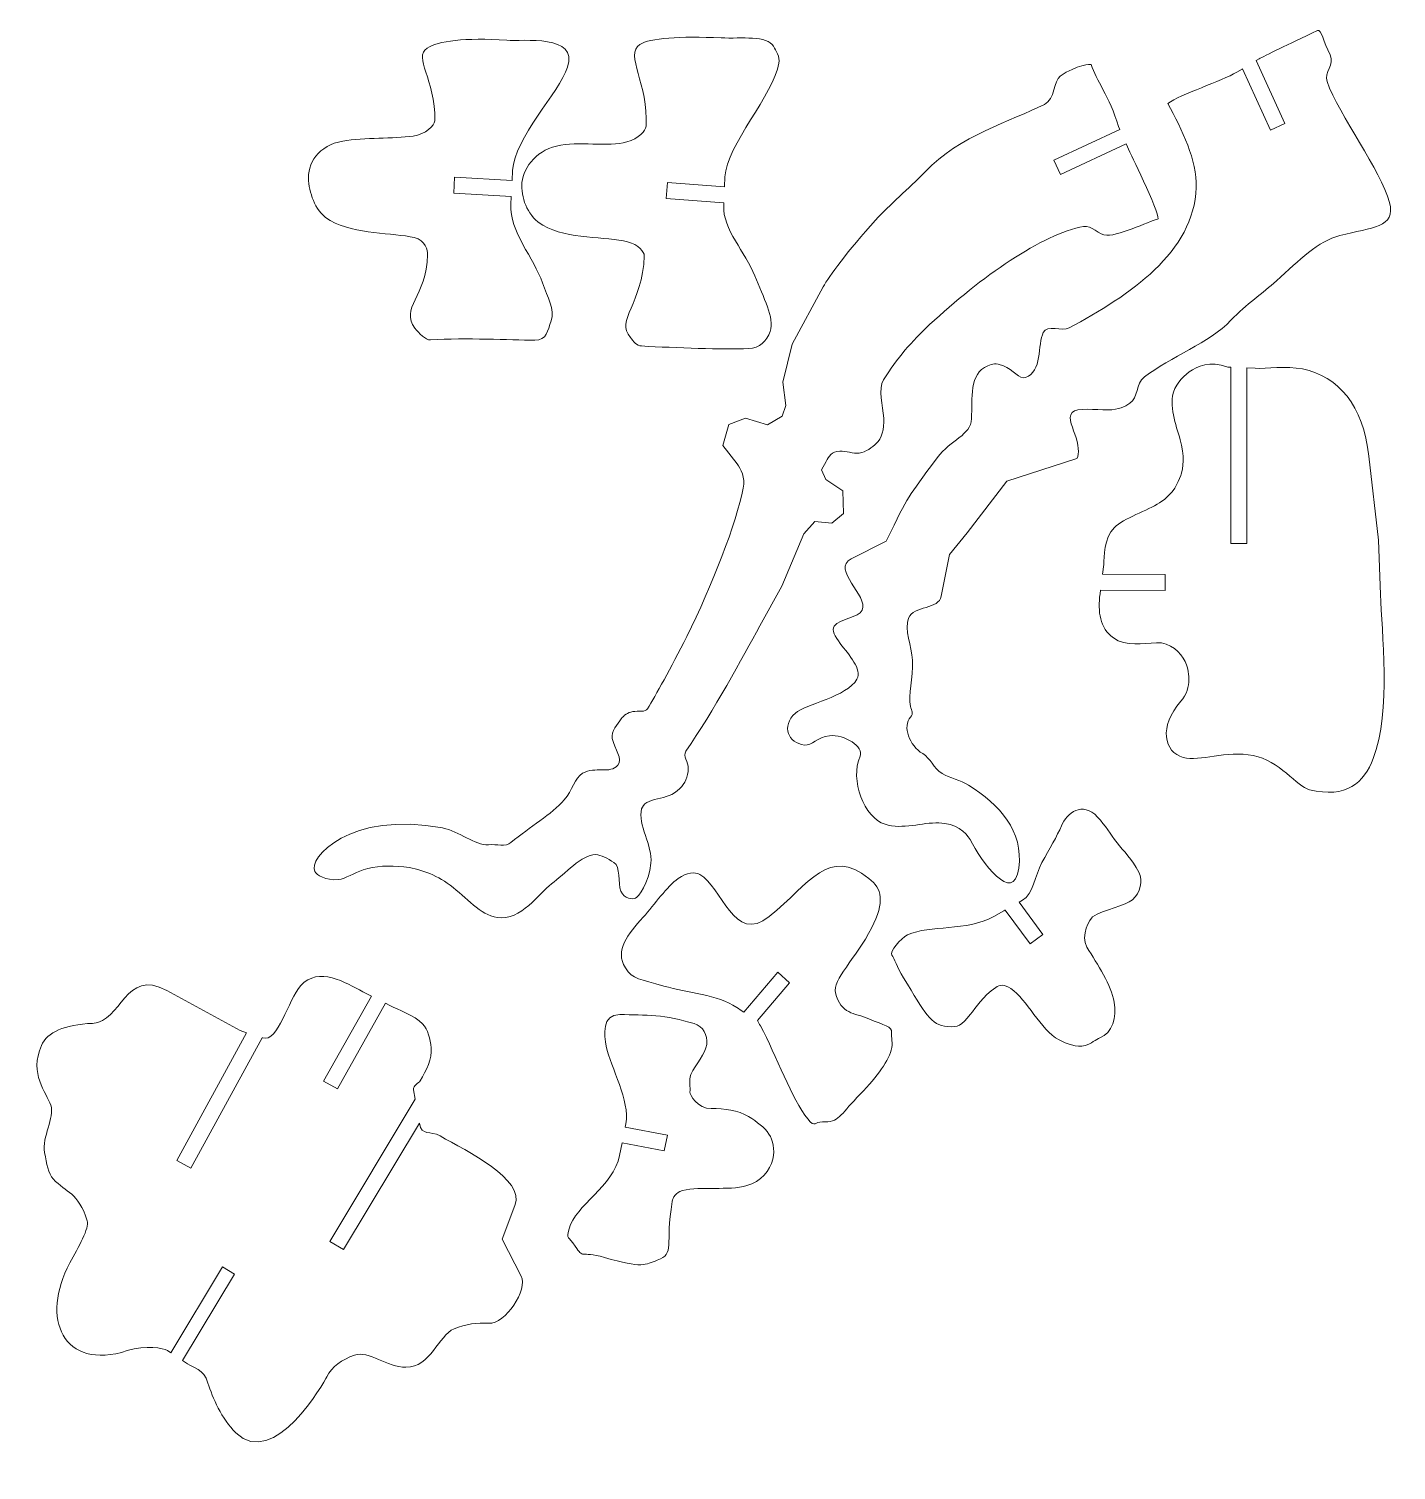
# Model space of a CAD drawing. Header units: centimetres. Extents: x -28.3 to 28.2, y -30.3 to 29.2.
import ezdxf

# ---------------------------------------------------------------- set-up
doc = ezdxf.new("R2010")
doc.units = ezdxf.units.CM
doc.header["$MEASUREMENT"] = 0
doc.layers.add('Layer 1', color=7, linetype='Continuous')

msp = doc.modelspace()

# ---------------------------------------------------------------- linework, layer by layer
at = {"layer": 'Layer 1', "lineweight": 5}
for points, knots in [([(18.77817, 26.15755), (19.30948, 26.54256), (21.01446, 27.08331), (21.62873, 27.44823), (21.62873, 27.44823), (21.62873, 27.44823), (21.85122, 27.5804), (21.85122, 27.5804), (21.85122, 27.5804), (21.85122, 27.5804), (21.86534, 27.58879), (21.86534, 27.58879), (21.86534, 27.58879), (21.86534, 27.58879), (23.01934, 25.05942), (23.01934, 25.05942), (23.01934, 25.05942), (23.01934, 25.05942), (23.62018, 25.33355), (23.62018, 25.33355), (23.62018, 25.33355), (23.62018, 25.33355), (22.43644, 27.92807), (22.43644, 27.92807), (22.43644, 27.92807), (22.43644, 27.92807), (22.55368, 27.99772), (22.55368, 27.99772), (22.55368, 27.99772), (22.77815, 28.13107), (23.74532, 28.59006), (24.96566, 29.16955), (24.96566, 29.16955), (25.12271, 29.24412), (25.22128, 28.69488), (25.4878, 28.17466), (25.4878, 28.17466), (25.7047, 27.75127), (25.2259, 27.45197), (25.36499, 27.06584), (25.36499, 27.06584), (25.86478, 25.67847), (27.59999, 23.38333), (27.94614, 22.0683), (27.94614, 22.0683), (28.22441, 21.01099), (27.23354, 21.04504), (25.88925, 20.69847), (25.88925, 20.69847), (24.98733, 20.46599), (24.22692, 19.69582), (23.27734, 18.83008), (23.27734, 18.83008), (22.7077, 18.31068), (22.03321, 17.87364), (21.38735, 17.19499), (21.38735, 17.19499), (20.50384, 16.26662), (18.89416, 15.6763), (17.8098, 14.8526), (17.8098, 14.8526), (17.44464, 14.57517), (17.5679, 13.99089), (17.20531, 13.76199), (17.20531, 13.76199), (16.98773, 13.6247), (16.78696, 13.49427), (16.29384, 13.48889), (16.29384, 13.48889), (15.80064, 13.48352), (15.01463, 13.60275), (14.81962, 13.37713), (14.81962, 13.37713), (14.62446, 13.15144), (14.87084, 12.72693), (14.98736, 12.33251), (14.98736, 12.33251), (15.10395, 11.93802), (15.12676, 11.51329), (14.97622, 11.46484), (14.97622, 11.46484), (14.97622, 11.46484), (12.11953, 10.544), (12.11953, 10.544), (12.11953, 10.544), (12.11953, 10.544), (10.48076, 8.40908), (10.48076, 8.40908), (10.48076, 8.40908), (10.48076, 8.40908), (9.75366, 7.50722), (9.75366, 7.50722), (9.75366, 7.50722), (9.75366, 7.50722), (9.40768, 5.78806), (9.40768, 5.78806), (9.40768, 5.78806), (9.33343, 5.25224), (8.25972, 5.38962), (8.05733, 4.88485), (8.05733, 4.88485), (7.86252, 4.399), (8.18988, 3.73033), (8.21642, 3.14271), (8.21642, 3.14271), (8.25055, 2.38709), (8.03149, 1.71695), (8.13922, 1.23362), (8.13922, 1.23362), (8.17899, 1.05519), (8.27412, 0.93994), (8.14036, 0.79254), (8.14036, 0.79254), (7.78843, 0.40473), (8.09136, -0.38741), (8.64311, -0.72085), (8.64311, -0.72085), (8.97525, -0.92158), (9.07568, -1.31382), (9.44063, -1.53559), (9.44063, -1.53559), (9.76183, -1.73078), (10.20872, -1.81866), (10.53582, -2.0264), (10.53582, -2.0264), (11.81915, -2.84146), (12.82446, -3.9101), (12.61324, -5.45186), (12.61324, -5.45186), (12.39673, -7.03222), (11.05758, -5.1574), (10.60045, -4.27644), (10.60045, -4.27644), (10.43841, -3.96415), (9.98935, -3.5975), (9.3104, -3.58093), (9.3104, -3.58093), (8.63144, -3.56436), (7.79625, -3.86987), (7.08411, -3.64319), (7.08411, -3.64319), (6.22954, -3.37117), (5.61276, -1.81518), (6.05302, -0.82365), (6.05302, -0.82365), (6.22194, -0.4432), (5.41246, 0.08581), (4.78085, 0.01961), (4.78085, 0.01961), (4.30213, -0.03057), (4.04824, -0.40456), (3.74763, -0.36533), (3.74763, -0.36533), (3.08624, -0.279), (2.77025, 0.39776), (3.37716, 0.95642), (3.37716, 0.95642), (3.7783, 1.32568), (5.52365, 1.62957), (5.92051, 2.35723), (5.92051, 2.35723), (6.14593, 2.77055), (5.59716, 3.34563), (5.23291, 3.83135), (5.23291, 3.83135), (5.01434, 4.12281), (4.86226, 4.38221), (4.98366, 4.55501), (4.98366, 4.55501), (5.20438, 4.86919), (5.99753, 4.89196), (6.14173, 5.2132), (6.14173, 5.2132), (6.40397, 5.79741), (4.85146, 6.91115), (5.68027, 7.3308), (5.68027, 7.3308), (5.68027, 7.3308), (7.13692, 8.06835), (7.13692, 8.06835), (7.13692, 8.06835), (8.12233, 10.10771), (7.95283, 9.75642), (9.23602, 11.50157), (9.23602, 11.50157), (9.81372, 12.28724), (10.62501, 12.41591), (10.66039, 13.1277), (10.66039, 13.1277), (10.7016, 13.95782), (10.55129, 14.99176), (11.3289, 15.31107), (11.3289, 15.31107), (11.55504, 15.40387), (11.65307, 15.42731), (11.95702, 15.32167), (11.95702, 15.32167), (12.43318, 15.15623), (12.61288, 14.73225), (12.89759, 14.82871), (12.89759, 14.82871), (13.59163, 15.06395), (13.38616, 16.18166), (13.63042, 16.69665), (13.63042, 16.69665), (13.77686, 17.00551), (14.42272, 16.73211), (14.69629, 16.87912), (14.69629, 16.87912), (17.20433, 18.22714), (19.86775, 20.00886), (19.95352, 22.68356), (19.95352, 22.68356), (19.99003, 23.82239), (19.3694, 25.0603), (18.77817, 26.15755)], [0, 0, 0, 0, 0.01851852, 0.01851852, 0.01851852, 0.01851852, 0.03703704, 0.03703704, 0.03703704, 0.03703704, 0.05555556, 0.05555556, 0.05555556, 0.05555556, 0.07407407, 0.07407407, 0.07407407, 0.07407407, 0.09259259, 0.09259259, 0.09259259, 0.09259259, 0.11111111, 0.11111111, 0.11111111, 0.11111111, 0.12962963, 0.12962963, 0.12962963, 0.12962963, 0.14814815, 0.14814815, 0.14814815, 0.14814815, 0.16666667, 0.16666667, 0.16666667, 0.16666667, 0.18518519, 0.18518519, 0.18518519, 0.18518519, 0.2037037, 0.2037037, 0.2037037, 0.2037037, 0.22222222, 0.22222222, 0.22222222, 0.22222222, 0.24074074, 0.24074074, 0.24074074, 0.24074074, 0.25925926, 0.25925926, 0.25925926, 0.25925926, 0.27777778, 0.27777778, 0.27777778, 0.27777778, 0.2962963, 0.2962963, 0.2962963, 0.2962963, 0.31481481, 0.31481481, 0.31481481, 0.31481481, 0.33333333, 0.33333333, 0.33333333, 0.33333333, 0.35185185, 0.35185185, 0.35185185, 0.35185185, 0.37037037, 0.37037037, 0.37037037, 0.37037037, 0.38888889, 0.38888889, 0.38888889, 0.38888889, 0.40740741, 0.40740741, 0.40740741, 0.40740741, 0.42592593, 0.42592593, 0.42592593, 0.42592593, 0.44444444, 0.44444444, 0.44444444, 0.44444444, 0.46296296, 0.46296296, 0.46296296, 0.46296296, 0.48148148, 0.48148148, 0.48148148, 0.48148148, 0.5, 0.5, 0.5, 0.5, 0.51851852, 0.51851852, 0.51851852, 0.51851852, 0.53703704, 0.53703704, 0.53703704, 0.53703704, 0.55555556, 0.55555556, 0.55555556, 0.55555556, 0.57407407, 0.57407407, 0.57407407, 0.57407407, 0.59259259, 0.59259259, 0.59259259, 0.59259259, 0.61111111, 0.61111111, 0.61111111, 0.61111111, 0.62962963, 0.62962963, 0.62962963, 0.62962963, 0.64814815, 0.64814815, 0.64814815, 0.64814815, 0.66666667, 0.66666667, 0.66666667, 0.66666667, 0.68518519, 0.68518519, 0.68518519, 0.68518519, 0.7037037, 0.7037037, 0.7037037, 0.7037037, 0.72222222, 0.72222222, 0.72222222, 0.72222222, 0.74074074, 0.74074074, 0.74074074, 0.74074074, 0.75925926, 0.75925926, 0.75925926, 0.75925926, 0.77777778, 0.77777778, 0.77777778, 0.77777778, 0.7962963, 0.7962963, 0.7962963, 0.7962963, 0.81481481, 0.81481481, 0.81481481, 0.81481481, 0.83333333, 0.83333333, 0.83333333, 0.83333333, 0.85185185, 0.85185185, 0.85185185, 0.85185185, 0.87037037, 0.87037037, 0.87037037, 0.87037037, 0.88888889, 0.88888889, 0.88888889, 0.88888889, 0.90740741, 0.90740741, 0.90740741, 0.90740741, 0.92592593, 0.92592593, 0.92592593, 0.92592593, 0.94444444, 0.94444444, 0.94444444, 0.94444444, 0.96296296, 0.96296296, 0.96296296, 0.96296296, 0.98148148, 0.98148148, 0.98148148, 0.98148148, 1, 1, 1, 1]), ([(-11.71899, 16.3849), (-11.91869, 16.37199), (-12.19787, 16.66301), (-12.3575, 16.86854), (-12.3575, 16.86854), (-12.99494, 17.68933), (-11.86998, 18.17752), (-11.83452, 19.90093), (-11.83452, 19.90093), (-11.83081, 20.08466), (-11.91566, 20.50334), (-12.39091, 20.61481), (-12.39091, 20.61481), (-13.25685, 20.81788), (-14.81599, 20.73359), (-15.86292, 21.31876), (-15.86292, 21.31876), (-16.45143, 21.64778), (-16.69916, 22.34665), (-16.76008, 22.96176), (-16.76008, 22.96176), (-16.82871, 23.65429), (-16.34105, 24.43984), (-15.34495, 24.60282), (-15.34495, 24.60282), (-14.4356, 24.75154), (-13.25973, 24.69584), (-12.4375, 24.81037), (-12.4375, 24.81037), (-11.92309, 24.88196), (-11.54573, 25.24794), (-11.54027, 25.44048), (-11.54027, 25.44048), (-11.49065, 27.1786), (-12.46447, 28.0512), (-11.84786, 28.44793), (-11.84786, 28.44793), (-11.40974, 28.72992), (-10.29894, 28.8976), (-8.56403, 28.76933), (-8.56403, 28.76933), (-7.89636, 28.71999), (-5.58362, 29.0399), (-6.04402, 27.65409), (-6.04402, 27.65409), (-6.39153, 26.60806), (-8.25213, 24.72675), (-8.32251, 23.38694), (-8.32251, 23.38694), (-8.32251, 23.38694), (-8.34409, 22.97594), (-8.34409, 22.97594), (-8.34409, 22.97594), (-8.34409, 22.97594), (-10.71784, 23.1137), (-10.71784, 23.1137), (-10.71784, 23.1137), (-10.71784, 23.1137), (-10.7561, 22.45441), (-10.7561, 22.45441), (-10.7561, 22.45441), (-10.7561, 22.45441), (-8.37873, 22.31645), (-8.37873, 22.31645), (-8.37873, 22.31645), (-8.37873, 22.31645), (-8.37879, 22.3153), (-8.37879, 22.3153), (-8.37879, 22.3153), (-8.37879, 22.3153), (-8.39668, 21.9747), (-8.39668, 21.9747), (-8.39668, 21.9747), (-8.45403, 20.88328), (-7.42823, 19.75945), (-7.08762, 18.74231), (-7.08762, 18.74231), (-6.88261, 18.13004), (-6.56093, 17.65506), (-6.73177, 17.17105), (-6.73177, 17.17105), (-6.8742, 16.76745), (-6.90306, 16.36938), (-7.39998, 16.37147), (-7.39998, 16.37147), (-8.45365, 16.37602), (-10.23061, 16.48129), (-11.71899, 16.3849)], [0, 0, 0, 0, 0.04545455, 0.04545455, 0.04545455, 0.04545455, 0.09090909, 0.09090909, 0.09090909, 0.09090909, 0.13636364, 0.13636364, 0.13636364, 0.13636364, 0.18181818, 0.18181818, 0.18181818, 0.18181818, 0.22727273, 0.22727273, 0.22727273, 0.22727273, 0.27272727, 0.27272727, 0.27272727, 0.27272727, 0.31818182, 0.31818182, 0.31818182, 0.31818182, 0.36363636, 0.36363636, 0.36363636, 0.36363636, 0.40909091, 0.40909091, 0.40909091, 0.40909091, 0.45454545, 0.45454545, 0.45454545, 0.45454545, 0.5, 0.5, 0.5, 0.5, 0.54545455, 0.54545455, 0.54545455, 0.54545455, 0.59090909, 0.59090909, 0.59090909, 0.59090909, 0.63636364, 0.63636364, 0.63636364, 0.63636364, 0.68181818, 0.68181818, 0.68181818, 0.68181818, 0.72727273, 0.72727273, 0.72727273, 0.72727273, 0.77272727, 0.77272727, 0.77272727, 0.77272727, 0.81818182, 0.81818182, 0.81818182, 0.81818182, 0.86363636, 0.86363636, 0.86363636, 0.86363636, 0.90909091, 0.90909091, 0.90909091, 0.90909091, 0.95454545, 0.95454545, 0.95454545, 0.95454545, 1, 1, 1, 1]), ([(-2.99252, 16.13198), (-3.19248, 16.14263), (-3.32153, 16.33524), (-3.44301, 16.47727), (-3.44301, 16.47727), (-4.0819, 17.22444), (-2.93636, 17.85747), (-2.87371, 19.86354), (-2.87371, 19.86354), (-2.86912, 20.01101), (-3.10605, 20.32104), (-3.56892, 20.44243), (-3.56892, 20.44243), (-4.43328, 20.66913), (-6.02981, 20.52251), (-7.06865, 21.122), (-7.06865, 21.122), (-7.65268, 21.45903), (-7.94557, 22.15906), (-7.94326, 22.77711), (-7.94326, 22.77711), (-7.94093, 23.40814), (-7.39103, 24.18767), (-6.50584, 24.39868), (-6.50584, 24.39868), (-5.59655, 24.61547), (-4.36006, 24.3415), (-3.59582, 24.56647), (-3.59582, 24.56647), (-3.098, 24.71303), (-2.81211, 25.02489), (-2.79957, 25.2219), (-2.79957, 25.2219), (-2.68965, 26.93904), (-3.69488, 28.17952), (-3.0611, 28.59459), (-3.0611, 28.59459), (-2.64451, 28.8674), (-1.40243, 28.94122), (0.30015, 28.87009), (0.30015, 28.87009), (1.16075, 28.83413), (2.20449, 28.98099), (2.47264, 28.52179), (2.47264, 28.52179), (2.57784, 28.34154), (2.73816, 28.09124), (2.69618, 27.8304), (2.69618, 27.8304), (2.48713, 26.53327), (0.52211, 24.4321), (0.46316, 23.12358), (0.46316, 23.12358), (0.46316, 23.12358), (0.44475, 22.71508), (0.44475, 22.71508), (0.44475, 22.71508), (0.44475, 22.71508), (-1.91956, 22.89206), (-1.91956, 22.89206), (-1.91956, 22.89206), (-1.91956, 22.89206), (-1.96886, 22.2335), (-1.96886, 22.2335), (-1.96886, 22.2335), (-1.96886, 22.2335), (0.41501, 22.05507), (0.41501, 22.05507), (0.41501, 22.05507), (0.41501, 22.05507), (0.41441, 22.04166), (0.41441, 22.04166), (0.41441, 22.04166), (0.41441, 22.04166), (0.40933, 21.92877), (0.40933, 21.92877), (0.40933, 21.92877), (0.36594, 20.96664), (1.32128, 19.9954), (1.69291, 19.03573), (1.69291, 19.03573), (2.04625, 18.12328), (2.523, 17.30463), (2.33348, 16.73701), (2.33348, 16.73701), (2.20067, 16.33921), (1.89076, 16.03762), (1.4354, 16.02189), (1.4354, 16.02189), (0.35506, 15.98446), (-1.54195, 16.05422), (-2.99252, 16.13198)], [0, 0, 0, 0, 0.04347826, 0.04347826, 0.04347826, 0.04347826, 0.08695652, 0.08695652, 0.08695652, 0.08695652, 0.13043478, 0.13043478, 0.13043478, 0.13043478, 0.17391304, 0.17391304, 0.17391304, 0.17391304, 0.2173913, 0.2173913, 0.2173913, 0.2173913, 0.26086957, 0.26086957, 0.26086957, 0.26086957, 0.30434783, 0.30434783, 0.30434783, 0.30434783, 0.34782609, 0.34782609, 0.34782609, 0.34782609, 0.39130435, 0.39130435, 0.39130435, 0.39130435, 0.43478261, 0.43478261, 0.43478261, 0.43478261, 0.47826087, 0.47826087, 0.47826087, 0.47826087, 0.52173913, 0.52173913, 0.52173913, 0.52173913, 0.56521739, 0.56521739, 0.56521739, 0.56521739, 0.60869565, 0.60869565, 0.60869565, 0.60869565, 0.65217391, 0.65217391, 0.65217391, 0.65217391, 0.69565217, 0.69565217, 0.69565217, 0.69565217, 0.73913043, 0.73913043, 0.73913043, 0.73913043, 0.7826087, 0.7826087, 0.7826087, 0.7826087, 0.82608696, 0.82608696, 0.82608696, 0.82608696, 0.86956522, 0.86956522, 0.86956522, 0.86956522, 0.91304348, 0.91304348, 0.91304348, 0.91304348, 0.95652174, 0.95652174, 0.95652174, 0.95652174, 1, 1, 1, 1]), ([(16.73687, 25.20705), (16.73687, 25.20705), (16.79049, 25.08688), (16.79049, 25.08688), (16.79049, 25.08688), (16.79049, 25.08688), (14.05853, 23.8136), (14.05853, 23.8136), (14.05853, 23.8136), (14.05853, 23.8136), (14.33746, 23.21497), (14.33746, 23.21497), (14.33746, 23.21497), (14.33746, 23.21497), (17.05963, 24.4837), (17.05963, 24.4837), (17.05963, 24.4837), (17.05963, 24.4837), (17.21227, 24.14158), (17.21227, 24.14158), (17.21227, 24.14158), (17.27647, 23.99787), (18.58833, 21.3256), (18.34973, 21.37284), (18.34973, 21.37284), (18.2558, 21.39143), (16.8097, 20.69432), (16.25983, 20.70685), (16.25983, 20.70685), (15.93835, 20.71416), (15.60681, 21.13044), (15.29753, 21.07608), (15.29753, 21.07608), (13.59391, 20.77648), (11.03737, 18.97292), (8.9292, 17.01621), (8.9292, 17.01621), (8.18537, 16.32572), (7.58008, 15.63167), (7.02581, 14.73748), (7.02581, 14.73748), (6.77914, 14.33948), (6.99304, 13.67484), (7.02893, 13.15476), (7.02893, 13.15476), (7.06049, 12.69776), (6.9256, 12.29188), (6.73425, 12.10954), (6.73425, 12.10954), (6.5491, 11.93305), (6.30497, 11.74891), (6.01939, 11.70283), (6.01939, 11.70283), (5.77936, 11.66419), (5.46155, 11.80471), (5.20952, 11.78564), (5.20952, 11.78564), (4.87557, 11.76042), (4.76333, 11.57666), (4.64822, 11.35875), (4.64822, 11.35875), (4.64822, 11.35875), (4.46198, 11.00625), (4.46198, 11.00625), (4.46198, 11.00625), (4.46198, 11.00625), (4.64151, 10.60627), (4.64151, 10.60627), (4.64151, 10.60627), (4.64151, 10.60627), (5.33139, 10.14484), (5.33139, 10.14484), (5.33139, 10.14484), (5.33139, 10.14484), (5.37199, 9.20764), (5.37199, 9.20764), (5.37199, 9.20764), (5.37199, 9.20764), (4.87697, 8.80735), (4.87697, 8.80735), (4.87697, 8.80735), (4.87697, 8.80735), (4.1857, 8.88203), (4.1857, 8.88203), (4.1857, 8.88203), (4.1857, 8.88203), (3.72105, 8.37273), (3.72105, 8.37273), (3.72105, 8.37273), (3.72105, 8.37273), (2.80827, 6.19985), (2.80827, 6.19985), (2.80827, 6.19985), (2.80827, 6.19985), (1.90695, 4.56256), (1.90695, 4.56256), (1.90695, 4.56256), (1.18242, 3.24627), (-0.00373, 1.04595), (-1.15535, -0.62283), (-1.15535, -0.62283), (-1.28358, -0.80876), (-1.05262, -1.08618), (-1.05327, -1.33393), (-1.05327, -1.33393), (-1.05418, -1.67343), (-1.20069, -1.9587), (-1.39752, -2.15976), (-1.39752, -2.15976), (-1.69141, -2.45991), (-1.99804, -2.50638), (-2.32529, -2.58443), (-2.32529, -2.58443), (-2.68693, -2.67067), (-2.92495, -2.79001), (-2.98357, -3.00444), (-2.98357, -3.00444), (-3.15679, -3.63757), (-2.52532, -4.54179), (-2.59725, -5.24941), (-2.59725, -5.24941), (-2.68183, -6.0815), (-3.12379, -6.64969), (-3.24199, -6.70104), (-3.24199, -6.70104), (-3.34216, -6.74463), (-3.71273, -6.72445), (-3.83932, -6.41183), (-3.83932, -6.41183), (-3.98694, -6.04739), (-3.83762, -5.40386), (-4.13052, -5.22077), (-4.13052, -5.22077), (-4.39454, -5.05581), (-4.64206, -4.90569), (-4.89728, -4.89653), (-4.89728, -4.89653), (-5.43923, -4.87714), (-6.17182, -5.71028), (-6.70966, -6.10541), (-6.70966, -6.10541), (-7.23006, -6.48774), (-7.95812, -7.64332), (-8.95819, -7.49596), (-8.95819, -7.49596), (-9.66552, -7.39178), (-10.22118, -6.66917), (-10.90535, -6.1587), (-10.90535, -6.1587), (-11.51114, -5.70675), (-12.23108, -5.462), (-12.81321, -5.40199), (-12.81321, -5.40199), (-13.42466, -5.33902), (-14.00753, -5.36002), (-14.49657, -5.52029), (-14.49657, -5.52029), (-14.89483, -5.65081), (-15.21866, -5.89847), (-15.52416, -5.92619), (-15.52416, -5.92619), (-16.06835, -5.97561), (-16.42181, -5.73389), (-16.50058, -5.59325), (-16.50058, -5.59325), (-16.80292, -5.05299), (-15.05641, -3.06789), (-11.21969, -3.79271), (-11.21969, -3.79271), (-10.50784, -3.92718), (-9.90241, -4.52161), (-9.31339, -4.48452), (-9.31339, -4.48452), (-8.98368, -4.46373), (-8.60964, -4.58028), (-8.3875, -4.39713), (-8.3875, -4.39713), (-7.58073, -3.73187), (-6.72866, -3.24189), (-6.18267, -2.63384), (-6.18267, -2.63384), (-5.83928, -2.25144), (-5.76643, -1.72427), (-5.42268, -1.53183), (-5.42268, -1.53183), (-4.89501, -1.23645), (-4.29721, -1.57519), (-3.96504, -1.19891), (-3.96504, -1.19891), (-3.73994, -0.94381), (-4.10445, -0.54146), (-4.20012, -0.09065), (-4.20012, -0.09065), (-4.2647, 0.21355), (-3.97777, 0.49221), (-3.82516, 0.71498), (-3.82516, 0.71498), (-3.72732, 0.85787), (-3.55835, 0.97981), (-3.35205, 1.01599), (-3.35205, 1.01599), (-3.10951, 1.05855), (-2.83332, 0.98391), (-2.74267, 1.13069), (-2.74267, 1.13069), (-2.40448, 1.67842), (-1.77931, 2.80275), (-1.12026, 4.11771), (-1.12026, 4.11771), (-0.07403, 6.2051), (0.93727, 8.82261), (1.21826, 10.25591), (1.21826, 10.25591), (1.30494, 10.69779), (1.11937, 11.06058), (0.9679, 11.258), (0.9679, 11.258), (0.9679, 11.258), (0.37925, 12.02492), (0.37925, 12.02492), (0.37925, 12.02492), (0.37925, 12.02492), (0.62651, 12.88181), (0.62651, 12.88181), (0.62651, 12.88181), (0.62651, 12.88181), (1.30714, 13.15394), (1.30714, 13.15394), (1.30714, 13.15394), (1.30714, 13.15394), (2.22695, 12.87481), (2.22695, 12.87481), (2.22695, 12.87481), (2.22695, 12.87481), (2.82797, 13.22659), (2.82797, 13.22659), (2.82797, 13.22659), (2.82797, 13.22659), (2.98504, 13.66617), (2.98504, 13.66617), (2.98504, 13.66617), (2.98504, 13.66617), (2.85922, 14.64076), (2.85922, 14.64076), (2.85922, 14.64076), (2.85922, 14.64076), (3.23652, 16.20357), (3.23652, 16.20357), (3.23652, 16.20357), (3.23652, 16.20357), (4.52655, 18.57839), (4.52655, 18.57839), (4.52655, 18.57839), (4.75082, 18.99118), (5.54679, 20.0784), (6.6891, 21.33193), (6.6891, 21.33193), (7.28455, 21.98548), (8.04809, 22.61131), (8.73889, 23.33553), (8.73889, 23.33553), (10.16568, 24.83132), (12.29632, 25.43298), (13.6772, 26.11519), (13.6772, 26.11519), (14.12398, 26.33594), (14.05679, 27.1045), (14.32462, 27.2884), (14.32462, 27.2884), (15.02495, 27.76901), (15.60071, 27.78408), (15.60666, 27.76603), (15.60666, 27.76603), (15.81549, 27.13241), (16.36602, 26.44666), (16.73687, 25.20705)], [0, 0, 0, 0, 0.01449275, 0.01449275, 0.01449275, 0.01449275, 0.02898551, 0.02898551, 0.02898551, 0.02898551, 0.04347826, 0.04347826, 0.04347826, 0.04347826, 0.05797101, 0.05797101, 0.05797101, 0.05797101, 0.07246377, 0.07246377, 0.07246377, 0.07246377, 0.08695652, 0.08695652, 0.08695652, 0.08695652, 0.10144928, 0.10144928, 0.10144928, 0.10144928, 0.11594203, 0.11594203, 0.11594203, 0.11594203, 0.13043478, 0.13043478, 0.13043478, 0.13043478, 0.14492754, 0.14492754, 0.14492754, 0.14492754, 0.15942029, 0.15942029, 0.15942029, 0.15942029, 0.17391304, 0.17391304, 0.17391304, 0.17391304, 0.1884058, 0.1884058, 0.1884058, 0.1884058, 0.20289855, 0.20289855, 0.20289855, 0.20289855, 0.2173913, 0.2173913, 0.2173913, 0.2173913, 0.23188406, 0.23188406, 0.23188406, 0.23188406, 0.24637681, 0.24637681, 0.24637681, 0.24637681, 0.26086957, 0.26086957, 0.26086957, 0.26086957, 0.27536232, 0.27536232, 0.27536232, 0.27536232, 0.28985507, 0.28985507, 0.28985507, 0.28985507, 0.30434783, 0.30434783, 0.30434783, 0.30434783, 0.31884058, 0.31884058, 0.31884058, 0.31884058, 0.33333333, 0.33333333, 0.33333333, 0.33333333, 0.34782609, 0.34782609, 0.34782609, 0.34782609, 0.36231884, 0.36231884, 0.36231884, 0.36231884, 0.37681159, 0.37681159, 0.37681159, 0.37681159, 0.39130435, 0.39130435, 0.39130435, 0.39130435, 0.4057971, 0.4057971, 0.4057971, 0.4057971, 0.42028986, 0.42028986, 0.42028986, 0.42028986, 0.43478261, 0.43478261, 0.43478261, 0.43478261, 0.44927536, 0.44927536, 0.44927536, 0.44927536, 0.46376812, 0.46376812, 0.46376812, 0.46376812, 0.47826087, 0.47826087, 0.47826087, 0.47826087, 0.49275362, 0.49275362, 0.49275362, 0.49275362, 0.50724638, 0.50724638, 0.50724638, 0.50724638, 0.52173913, 0.52173913, 0.52173913, 0.52173913, 0.53623188, 0.53623188, 0.53623188, 0.53623188, 0.55072464, 0.55072464, 0.55072464, 0.55072464, 0.56521739, 0.56521739, 0.56521739, 0.56521739, 0.57971014, 0.57971014, 0.57971014, 0.57971014, 0.5942029, 0.5942029, 0.5942029, 0.5942029, 0.60869565, 0.60869565, 0.60869565, 0.60869565, 0.62318841, 0.62318841, 0.62318841, 0.62318841, 0.63768116, 0.63768116, 0.63768116, 0.63768116, 0.65217391, 0.65217391, 0.65217391, 0.65217391, 0.66666667, 0.66666667, 0.66666667, 0.66666667, 0.68115942, 0.68115942, 0.68115942, 0.68115942, 0.69565217, 0.69565217, 0.69565217, 0.69565217, 0.71014493, 0.71014493, 0.71014493, 0.71014493, 0.72463768, 0.72463768, 0.72463768, 0.72463768, 0.73913043, 0.73913043, 0.73913043, 0.73913043, 0.75362319, 0.75362319, 0.75362319, 0.75362319, 0.76811594, 0.76811594, 0.76811594, 0.76811594, 0.7826087, 0.7826087, 0.7826087, 0.7826087, 0.79710145, 0.79710145, 0.79710145, 0.79710145, 0.8115942, 0.8115942, 0.8115942, 0.8115942, 0.82608696, 0.82608696, 0.82608696, 0.82608696, 0.84057971, 0.84057971, 0.84057971, 0.84057971, 0.85507246, 0.85507246, 0.85507246, 0.85507246, 0.86956522, 0.86956522, 0.86956522, 0.86956522, 0.88405797, 0.88405797, 0.88405797, 0.88405797, 0.89855072, 0.89855072, 0.89855072, 0.89855072, 0.91304348, 0.91304348, 0.91304348, 0.91304348, 0.92753623, 0.92753623, 0.92753623, 0.92753623, 0.94202899, 0.94202899, 0.94202899, 0.94202899, 0.95652174, 0.95652174, 0.95652174, 0.95652174, 0.97101449, 0.97101449, 0.97101449, 0.97101449, 0.98550725, 0.98550725, 0.98550725, 0.98550725, 1, 1, 1, 1]), ([(21.26053, 15.2598), (21.26053, 15.2598), (21.38476, 15.25416), (21.38476, 15.25416), (21.38476, 15.25416), (21.38476, 15.25416), (21.38476, 7.97127), (21.38476, 7.97127), (21.38476, 7.97127), (21.38476, 7.97127), (22.04516, 7.97127), (22.04516, 7.97127), (22.04516, 7.97127), (22.04516, 7.97127), (22.04516, 15.2242), (22.04516, 15.2242), (22.04516, 15.2242), (22.04516, 15.2242), (22.38572, 15.20874), (22.38572, 15.20874), (22.38572, 15.20874), (22.8671, 15.18694), (23.67167, 15.31707), (24.34563, 15.18134), (24.34563, 15.18134), (25.84864, 14.8786), (26.85504, 13.68198), (27.09664, 11.57043), (27.09664, 11.57043), (27.09664, 11.57043), (27.49249, 8.11107), (27.49249, 8.11107), (27.49249, 8.11107), (27.49249, 8.11107), (27.57393, 5.8552), (27.57393, 5.8552), (27.57393, 5.8552), (27.62795, 4.3595), (28.01894, 1.01355), (27.2749, -0.92151), (27.2749, -0.92151), (26.89262, -1.91558), (26.1635, -2.5893), (24.63686, -2.21086), (24.63686, -2.21086), (24.13608, -2.0867), (23.37083, -0.99781), (22.31481, -0.79975), (22.31481, -0.79975), (21.16613, -0.58436), (20.12268, -1.05567), (19.41569, -0.87582), (19.41569, -0.87582), (18.62748, -0.67522), (18.39126, 0.40875), (19.31485, 1.44254), (19.31485, 1.44254), (19.81889, 2.0068), (19.65168, 2.75376), (19.49213, 3.09128), (19.49213, 3.09128), (19.32303, 3.4492), (18.89507, 3.89461), (18.30451, 3.86556), (18.30451, 3.86556), (17.7648, 3.83898), (17.04727, 3.68638), (16.529, 4.06363), (16.529, 4.06363), (15.96564, 4.4738), (15.88089, 5.14464), (15.97496, 5.89134), (15.97496, 5.89134), (15.97496, 5.89134), (15.99335, 6.03725), (15.99335, 6.03725), (15.99335, 6.03725), (15.99335, 6.03725), (18.67195, 6.02646), (18.67195, 6.02646), (18.67195, 6.02646), (18.67195, 6.02646), (18.67461, 6.68685), (18.67461, 6.68685), (18.67461, 6.68685), (18.67461, 6.68685), (16.0765, 6.69731), (16.0765, 6.69731), (16.0765, 6.69731), (16.0765, 6.69731), (16.12754, 7.10244), (16.12754, 7.10244), (16.12754, 7.10244), (16.16693, 7.41512), (16.11761, 8.1694), (16.56832, 8.62621), (16.56832, 8.62621), (16.94467, 9.00765), (17.94693, 9.32665), (18.43967, 9.65067), (18.43967, 9.65067), (19.07303, 10.06726), (19.17606, 10.46929), (19.315, 10.77479), (19.315, 10.77479), (19.36334, 10.88126), (19.48736, 11.39199), (19.34978, 12.02875), (19.34978, 12.02875), (19.22341, 12.61362), (18.85802, 13.39559), (18.97658, 14.06707), (18.97658, 14.06707), (19.05075, 14.48739), (19.36652, 14.84403), (19.66668, 15.05845), (19.66668, 15.05845), (20.00283, 15.29855), (20.51027, 15.52656), (21.26053, 15.2598)], [0, 0, 0, 0, 0.03333333, 0.03333333, 0.03333333, 0.03333333, 0.06666667, 0.06666667, 0.06666667, 0.06666667, 0.1, 0.1, 0.1, 0.1, 0.13333333, 0.13333333, 0.13333333, 0.13333333, 0.16666667, 0.16666667, 0.16666667, 0.16666667, 0.2, 0.2, 0.2, 0.2, 0.23333333, 0.23333333, 0.23333333, 0.23333333, 0.26666667, 0.26666667, 0.26666667, 0.26666667, 0.3, 0.3, 0.3, 0.3, 0.33333333, 0.33333333, 0.33333333, 0.33333333, 0.36666667, 0.36666667, 0.36666667, 0.36666667, 0.4, 0.4, 0.4, 0.4, 0.43333333, 0.43333333, 0.43333333, 0.43333333, 0.46666667, 0.46666667, 0.46666667, 0.46666667, 0.5, 0.5, 0.5, 0.5, 0.53333333, 0.53333333, 0.53333333, 0.53333333, 0.56666667, 0.56666667, 0.56666667, 0.56666667, 0.6, 0.6, 0.6, 0.6, 0.63333333, 0.63333333, 0.63333333, 0.63333333, 0.66666667, 0.66666667, 0.66666667, 0.66666667, 0.7, 0.7, 0.7, 0.7, 0.73333333, 0.73333333, 0.73333333, 0.73333333, 0.76666667, 0.76666667, 0.76666667, 0.76666667, 0.8, 0.8, 0.8, 0.8, 0.83333333, 0.83333333, 0.83333333, 0.83333333, 0.86666667, 0.86666667, 0.86666667, 0.86666667, 0.9, 0.9, 0.9, 0.9, 0.93333333, 0.93333333, 0.93333333, 0.93333333, 0.96666667, 0.96666667, 0.96666667, 0.96666667, 1, 1, 1, 1]), ([(17.57574, -5.62004), (17.7578, -5.98195), (17.64898, -6.46962), (17.31715, -6.76444), (17.31715, -6.76444), (17.04506, -7.0061), (16.13193, -7.16793), (15.66678, -7.46935), (15.66678, -7.46935), (15.57308, -7.53014), (15.14672, -8.25319), (15.42936, -8.71784), (15.42936, -8.71784), (15.87938, -9.4575), (16.44252, -10.27992), (16.55816, -10.99662), (16.55816, -10.99662), (16.66064, -11.63219), (16.49445, -12.26339), (15.96855, -12.47142), (15.96855, -12.47142), (15.81316, -12.53289), (15.6054, -12.72277), (15.35712, -12.78616), (15.35712, -12.78616), (15.00299, -12.87664), (14.58405, -12.71702), (14.28026, -12.55238), (14.28026, -12.55238), (13.49667, -12.12779), (12.95604, -10.87869), (12.29285, -10.43431), (12.29285, -10.43431), (12.00909, -10.2442), (11.82224, -10.27781), (11.65974, -10.38785), (11.65974, -10.38785), (11.11747, -10.75516), (10.84949, -11.21205), (10.60717, -11.50797), (10.60717, -11.50797), (10.23634, -11.96074), (10.11651, -12.0401), (9.66438, -12.00433), (9.66438, -12.00433), (8.95593, -11.94824), (8.7508, -11.45198), (7.85049, -9.99095), (7.85049, -9.99095), (7.56535, -9.52833), (7.46999, -9.17068), (7.36872, -9.0568), (7.36872, -9.0568), (7.25039, -8.92381), (7.72485, -8.35157), (8.01567, -8.21636), (8.01567, -8.21636), (8.95704, -7.77865), (10.44138, -8.09222), (11.5808, -7.44936), (11.5808, -7.44936), (11.5808, -7.44936), (11.99531, -7.21548), (11.99531, -7.21548), (11.99531, -7.21548), (11.99531, -7.21548), (12.03795, -7.19142), (12.03795, -7.19142), (12.03795, -7.19142), (12.03795, -7.19142), (12.04561, -7.1871), (12.04561, -7.1871), (12.04561, -7.1871), (12.04561, -7.1871), (13.08206, -8.58521), (13.08206, -8.58521), (13.08206, -8.58521), (13.08206, -8.58521), (13.61258, -8.19192), (13.61258, -8.19192), (13.61258, -8.19192), (13.61258, -8.19192), (12.62525, -6.86007), (12.62525, -6.86007), (12.62525, -6.86007), (12.62525, -6.86007), (12.76452, -6.78149), (12.76452, -6.78149), (12.76452, -6.78149), (13.21306, -6.5284), (13.28341, -5.76852), (13.57509, -5.22251), (13.57509, -5.22251), (13.87406, -4.66309), (14.20605, -4.13025), (14.37902, -3.69932), (14.37902, -3.69932), (14.58729, -3.18028), (15.25131, -2.66437), (15.87284, -3.34144), (15.87284, -3.34144), (16.1956, -3.6931), (16.40668, -4.05207), (16.68044, -4.40376), (16.68044, -4.40376), (16.95412, -4.75531), (17.30406, -5.08018), (17.57574, -5.62004)], [0, 0, 0, 0, 0.03703704, 0.03703704, 0.03703704, 0.03703704, 0.07407407, 0.07407407, 0.07407407, 0.07407407, 0.11111111, 0.11111111, 0.11111111, 0.11111111, 0.14814815, 0.14814815, 0.14814815, 0.14814815, 0.18518519, 0.18518519, 0.18518519, 0.18518519, 0.22222222, 0.22222222, 0.22222222, 0.22222222, 0.25925926, 0.25925926, 0.25925926, 0.25925926, 0.2962963, 0.2962963, 0.2962963, 0.2962963, 0.33333333, 0.33333333, 0.33333333, 0.33333333, 0.37037037, 0.37037037, 0.37037037, 0.37037037, 0.40740741, 0.40740741, 0.40740741, 0.40740741, 0.44444444, 0.44444444, 0.44444444, 0.44444444, 0.48148148, 0.48148148, 0.48148148, 0.48148148, 0.51851852, 0.51851852, 0.51851852, 0.51851852, 0.55555556, 0.55555556, 0.55555556, 0.55555556, 0.59259259, 0.59259259, 0.59259259, 0.59259259, 0.62962963, 0.62962963, 0.62962963, 0.62962963, 0.66666667, 0.66666667, 0.66666667, 0.66666667, 0.7037037, 0.7037037, 0.7037037, 0.7037037, 0.74074074, 0.74074074, 0.74074074, 0.74074074, 0.77777778, 0.77777778, 0.77777778, 0.77777778, 0.81481481, 0.81481481, 0.81481481, 0.81481481, 0.85185185, 0.85185185, 0.85185185, 0.85185185, 0.88888889, 0.88888889, 0.88888889, 0.88888889, 0.92592593, 0.92592593, 0.92592593, 0.92592593, 0.96296296, 0.96296296, 0.96296296, 0.96296296, 1, 1, 1, 1]), ([(-0.58091, -5.71216), (0.32326, -6.19969), (0.83499, -8.64491), (2.29435, -7.45298), (2.29435, -7.45298), (4.0046, -6.05606), (4.74561, -4.57197), (6.4175, -5.87861), (6.4175, -5.87861), (6.95571, -6.29929), (7.08616, -6.83832), (6.52624, -7.92912), (6.52624, -7.92912), (5.87491, -9.19802), (4.89282, -10.07811), (5.03265, -10.61019), (5.03265, -10.61019), (5.26881, -11.50872), (5.79356, -11.42533), (6.41814, -11.6843), (6.41814, -11.6843), (7.04773, -11.94527), (7.38188, -12.01603), (7.35381, -12.23716), (7.35381, -12.23716), (7.32721, -12.4475), (7.4223, -12.70331), (7.34308, -12.97463), (7.34308, -12.97463), (7.18249, -13.52503), (6.67894, -14.17007), (5.92278, -14.9415), (5.92278, -14.9415), (5.23063, -15.64763), (5.1746, -15.98139), (4.49605, -15.94609), (4.49605, -15.94609), (4.17535, -15.92934), (4.19919, -16.21901), (3.88467, -15.82425), (3.88467, -15.82425), (3.23536, -15.00929), (2.59188, -13.2036), (1.92657, -11.97456), (1.92657, -11.97456), (1.88499, -11.89775), (1.84658, -11.82525), (1.8099, -11.75509), (1.8099, -11.75509), (1.8099, -11.75509), (3.1331, -10.19532), (3.1331, -10.19532), (3.1331, -10.19532), (3.1331, -10.19532), (2.64594, -9.74866), (2.64594, -9.74866), (2.64594, -9.74866), (2.64594, -9.74866), (1.23895, -11.40724), (1.23895, -11.40724), (1.23895, -11.40724), (1.23895, -11.40724), (1.22101, -11.39624), (1.22101, -11.39624), (1.22101, -11.39624), (1.13427, -11.33949), (1.04441, -11.2798), (0.94804, -11.21396), (0.94804, -11.21396), (0.15855, -10.67457), (-1.0798, -10.6249), (-2.06407, -10.32842), (-2.06407, -10.32842), (-3.04248, -10.03377), (-3.347, -10.06235), (-3.65199, -9.58045), (-3.65199, -9.58045), (-4.11711, -8.84547), (-3.54961, -8.18665), (-2.92263, -7.48471), (-2.92263, -7.48471), (-2.43066, -6.93398), (-1.94775, -6.22177), (-1.46617, -5.87608), (-1.46617, -5.87608), (-1.1218, -5.6289), (-0.76898, -5.61073), (-0.58091, -5.71216)], [0, 0, 0, 0, 0.04545455, 0.04545455, 0.04545455, 0.04545455, 0.09090909, 0.09090909, 0.09090909, 0.09090909, 0.13636364, 0.13636364, 0.13636364, 0.13636364, 0.18181818, 0.18181818, 0.18181818, 0.18181818, 0.22727273, 0.22727273, 0.22727273, 0.22727273, 0.27272727, 0.27272727, 0.27272727, 0.27272727, 0.31818182, 0.31818182, 0.31818182, 0.31818182, 0.36363636, 0.36363636, 0.36363636, 0.36363636, 0.40909091, 0.40909091, 0.40909091, 0.40909091, 0.45454545, 0.45454545, 0.45454545, 0.45454545, 0.5, 0.5, 0.5, 0.5, 0.54545455, 0.54545455, 0.54545455, 0.54545455, 0.59090909, 0.59090909, 0.59090909, 0.59090909, 0.63636364, 0.63636364, 0.63636364, 0.63636364, 0.68181818, 0.68181818, 0.68181818, 0.68181818, 0.72727273, 0.72727273, 0.72727273, 0.72727273, 0.77272727, 0.77272727, 0.77272727, 0.77272727, 0.81818182, 0.81818182, 0.81818182, 0.81818182, 0.86363636, 0.86363636, 0.86363636, 0.86363636, 0.90909091, 0.90909091, 0.90909091, 0.90909091, 0.95454545, 0.95454545, 0.95454545, 0.95454545, 1, 1, 1, 1]), ([(-19.59425, -12.17088), (-19.59425, -12.17088), (-19.32347, -12.25802), (-19.32347, -12.25802), (-19.32347, -12.25802), (-19.32347, -12.25802), (-22.20792, -17.53617), (-22.20792, -17.53617), (-22.20792, -17.53617), (-22.20792, -17.53617), (-21.62841, -17.85287), (-21.62841, -17.85287), (-21.62841, -17.85287), (-21.62841, -17.85287), (-18.68344, -12.46396), (-18.68344, -12.46396), (-18.68344, -12.46396), (-18.68344, -12.46396), (-18.65659, -12.4726), (-18.65659, -12.4726), (-18.65659, -12.4726), (-18.0127, -12.67979), (-17.61364, -10.8944), (-17.08371, -10.31177), (-17.08371, -10.31177), (-16.33397, -9.48748), (-15.23431, -10.19497), (-14.5093, -10.56499), (-14.5093, -10.56499), (-14.5093, -10.56499), (-14.16254, -10.74197), (-14.16254, -10.74197), (-14.16254, -10.74197), (-14.16254, -10.74197), (-16.13555, -14.25915), (-16.13555, -14.25915), (-16.13555, -14.25915), (-16.13555, -14.25915), (-15.55959, -14.58225), (-15.55959, -14.58225), (-15.55959, -14.58225), (-15.55959, -14.58225), (-13.57386, -11.04242), (-13.57386, -11.04242), (-13.57386, -11.04242), (-13.57386, -11.04242), (-13.40325, -11.1295), (-13.40325, -11.1295), (-13.40325, -11.1295), (-13.073, -11.29803), (-12.36377, -11.55001), (-12.04826, -11.88469), (-12.04826, -11.88469), (-11.81274, -12.13452), (-11.73407, -12.52018), (-11.69047, -12.8824), (-11.69047, -12.8824), (-11.63566, -13.33864), (-11.88755, -13.80316), (-12.14662, -14.25407), (-12.14662, -14.25407), (-12.19502, -14.3383), (-12.45133, -14.44613), (-12.42104, -14.61698), (-12.42104, -14.61698), (-12.42104, -14.61698), (-12.35171, -15.00799), (-12.35171, -15.00799), (-12.35171, -15.00799), (-12.35171, -15.00799), (-15.88337, -20.88366), (-15.88337, -20.88366), (-15.88337, -20.88366), (-15.88337, -20.88366), (-15.31735, -21.22388), (-15.31735, -21.22388), (-15.31735, -21.22388), (-15.31735, -21.22388), (-12.17614, -15.9978), (-12.17614, -15.9978), (-12.17614, -15.9978), (-12.07272, -16.55732), (-11.73578, -16.28874), (-11.31858, -16.52665), (-11.31858, -16.52665), (-10.19713, -17.16612), (-7.80254, -18.30644), (-8.2225, -19.39809), (-8.2225, -19.39809), (-8.2225, -19.39809), (-8.75801, -20.79009), (-8.75801, -20.79009), (-8.75801, -20.79009), (-8.75801, -20.79009), (-7.9644, -22.31704), (-7.9644, -22.31704), (-7.9644, -22.31704), (-7.67875, -22.86658), (-8.61442, -24.314), (-9.31537, -24.27125), (-9.31537, -24.27125), (-9.76458, -24.24386), (-10.26022, -24.29433), (-10.7342, -24.49627), (-10.7342, -24.49627), (-11.40373, -24.78163), (-11.69084, -26.08994), (-12.73754, -26.09057), (-12.73754, -26.09057), (-13.49349, -26.09107), (-14.27628, -25.38189), (-14.85355, -25.58837), (-14.85355, -25.58837), (-15.38637, -25.7789), (-15.79875, -26.05568), (-16.00449, -26.48144), (-16.00449, -26.48144), (-16.10712, -26.69401), (-18.17486, -30.3432), (-19.76775, -28.79832), (-19.76775, -28.79832), (-20.35307, -28.23072), (-20.73284, -27.34264), (-20.92034, -26.74387), (-20.92034, -26.74387), (-21.10575, -26.15147), (-21.53003, -26.10227), (-21.77059, -25.94366), (-21.77059, -25.94366), (-21.77059, -25.94366), (-21.97338, -25.81002), (-21.97338, -25.81002), (-21.97338, -25.81002), (-21.97338, -25.81002), (-19.82005, -22.24277), (-19.82005, -22.24277), (-19.82005, -22.24277), (-19.82005, -22.24277), (-20.32017, -21.94085), (-20.32017, -21.94085), (-20.32017, -21.94085), (-20.32017, -21.94085), (-22.46157, -25.48831), (-22.46157, -25.48831), (-22.46157, -25.48831), (-22.46157, -25.48831), (-22.60018, -25.39697), (-22.60018, -25.39697), (-22.60018, -25.39697), (-22.75581, -25.29437), (-23.49762, -25.15971), (-24.25837, -25.40235), (-24.25837, -25.40235), (-26.91969, -26.25119), (-27.86774, -24.06854), (-26.63207, -21.77326), (-26.63207, -21.77326), (-26.28025, -21.11974), (-25.81529, -20.34009), (-25.91169, -20.03173), (-25.91169, -20.03173), (-26.28397, -18.8409), (-26.78651, -18.88066), (-27.32037, -18.30511), (-27.32037, -18.30511), (-27.53005, -18.07902), (-27.59083, -17.68337), (-27.67752, -17.20964), (-27.67752, -17.20964), (-27.79501, -16.56715), (-27.24656, -15.7754), (-27.42115, -15.25459), (-27.42115, -15.25459), (-27.59653, -14.73135), (-28.32966, -13.9668), (-27.80921, -12.79181), (-27.80921, -12.79181), (-27.56172, -12.2332), (-26.87409, -11.92222), (-25.68938, -11.87099), (-25.68938, -11.87099), (-24.49557, -11.81938), (-24.3666, -9.56409), (-22.62673, -10.51441), (-22.62673, -10.51441), (-22.62673, -10.51441), (-19.59425, -12.17088), (-19.59425, -12.17088)], [0, 0, 0, 0, 0.0212766, 0.0212766, 0.0212766, 0.0212766, 0.04255319, 0.04255319, 0.04255319, 0.04255319, 0.06382979, 0.06382979, 0.06382979, 0.06382979, 0.08510638, 0.08510638, 0.08510638, 0.08510638, 0.10638298, 0.10638298, 0.10638298, 0.10638298, 0.12765957, 0.12765957, 0.12765957, 0.12765957, 0.14893617, 0.14893617, 0.14893617, 0.14893617, 0.17021277, 0.17021277, 0.17021277, 0.17021277, 0.19148936, 0.19148936, 0.19148936, 0.19148936, 0.21276596, 0.21276596, 0.21276596, 0.21276596, 0.23404255, 0.23404255, 0.23404255, 0.23404255, 0.25531915, 0.25531915, 0.25531915, 0.25531915, 0.27659574, 0.27659574, 0.27659574, 0.27659574, 0.29787234, 0.29787234, 0.29787234, 0.29787234, 0.31914894, 0.31914894, 0.31914894, 0.31914894, 0.34042553, 0.34042553, 0.34042553, 0.34042553, 0.36170213, 0.36170213, 0.36170213, 0.36170213, 0.38297872, 0.38297872, 0.38297872, 0.38297872, 0.40425532, 0.40425532, 0.40425532, 0.40425532, 0.42553191, 0.42553191, 0.42553191, 0.42553191, 0.44680851, 0.44680851, 0.44680851, 0.44680851, 0.46808511, 0.46808511, 0.46808511, 0.46808511, 0.4893617, 0.4893617, 0.4893617, 0.4893617, 0.5106383, 0.5106383, 0.5106383, 0.5106383, 0.53191489, 0.53191489, 0.53191489, 0.53191489, 0.55319149, 0.55319149, 0.55319149, 0.55319149, 0.57446809, 0.57446809, 0.57446809, 0.57446809, 0.59574468, 0.59574468, 0.59574468, 0.59574468, 0.61702128, 0.61702128, 0.61702128, 0.61702128, 0.63829787, 0.63829787, 0.63829787, 0.63829787, 0.65957447, 0.65957447, 0.65957447, 0.65957447, 0.68085106, 0.68085106, 0.68085106, 0.68085106, 0.70212766, 0.70212766, 0.70212766, 0.70212766, 0.72340426, 0.72340426, 0.72340426, 0.72340426, 0.74468085, 0.74468085, 0.74468085, 0.74468085, 0.76595745, 0.76595745, 0.76595745, 0.76595745, 0.78723404, 0.78723404, 0.78723404, 0.78723404, 0.80851064, 0.80851064, 0.80851064, 0.80851064, 0.82978723, 0.82978723, 0.82978723, 0.82978723, 0.85106383, 0.85106383, 0.85106383, 0.85106383, 0.87234043, 0.87234043, 0.87234043, 0.87234043, 0.89361702, 0.89361702, 0.89361702, 0.89361702, 0.91489362, 0.91489362, 0.91489362, 0.91489362, 0.93617021, 0.93617021, 0.93617021, 0.93617021, 0.95744681, 0.95744681, 0.95744681, 0.95744681, 0.9787234, 0.9787234, 0.9787234, 0.9787234, 1, 1, 1, 1]), ([(-0.81669, -11.88246), (-0.4311, -12.00571), (-0.25794, -12.34154), (-0.29245, -12.73946), (-0.29245, -12.73946), (-0.32676, -13.1359), (-0.7564, -13.54513), (-0.94774, -13.99192), (-0.94774, -13.99192), (-1.05386, -14.23979), (-0.94243, -14.51949), (-0.99012, -14.7146), (-0.99012, -14.7146), (-1.01237, -14.80587), (-0.66702, -15.40125), (-0.10473, -15.39555), (-0.10473, -15.39555), (0.44941, -15.38988), (1.00178, -15.46198), (1.43712, -15.72684), (1.43712, -15.72684), (2.15955, -16.1663), (2.62492, -16.61841), (2.43841, -17.48578), (2.43841, -17.48578), (2.33538, -17.96489), (1.94568, -18.41662), (1.37402, -18.58043), (1.37402, -18.58043), (0.59316, -18.80416), (-0.50353, -18.58699), (-1.29936, -18.78393), (-1.29936, -18.78393), (-1.58054, -18.85357), (-1.69005, -19.08342), (-1.71546, -19.23275), (-1.71546, -19.23275), (-2.02881, -21.07597), (-1.58177, -21.37388), (-2.33663, -21.66254), (-2.33663, -21.66254), (-2.84451, -21.85684), (-2.92808, -22.00531), (-4.52483, -21.54924), (-4.52483, -21.54924), (-5.56139, -21.25314), (-5.36623, -21.63926), (-5.73172, -21.07989), (-5.73172, -21.07989), (-6.02131, -20.63679), (-6.11332, -20.83717), (-5.98673, -20.36231), (-5.98673, -20.36231), (-5.72537, -19.38186), (-4.15145, -18.62153), (-3.89758, -17.33427), (-3.89758, -17.33427), (-3.89758, -17.33427), (-3.795, -16.81417), (-3.795, -16.81417), (-3.795, -16.81417), (-3.795, -16.81417), (-2.05471, -17.13998), (-2.05471, -17.13998), (-2.05471, -17.13998), (-2.05471, -17.13998), (-1.90826, -16.4955), (-1.90826, -16.4955), (-1.90826, -16.4955), (-1.90826, -16.4955), (-3.6672, -16.16626), (-3.6672, -16.16626), (-3.6672, -16.16626), (-3.6672, -16.16626), (-3.66529, -16.15657), (-3.66529, -16.15657), (-3.66529, -16.15657), (-3.66529, -16.15657), (-3.6382, -16.01924), (-3.6382, -16.01924), (-3.6382, -16.01924), (-3.45223, -15.07619), (-4.2572, -13.71881), (-4.44651, -12.8163), (-4.44651, -12.8163), (-4.54172, -12.36256), (-4.63267, -11.50322), (-3.88466, -11.50948), (-3.88466, -11.50948), (-2.84689, -11.51809), (-1.96674, -11.51463), (-0.81669, -11.88246)], [0, 0, 0, 0, 0.04347826, 0.04347826, 0.04347826, 0.04347826, 0.08695652, 0.08695652, 0.08695652, 0.08695652, 0.13043478, 0.13043478, 0.13043478, 0.13043478, 0.17391304, 0.17391304, 0.17391304, 0.17391304, 0.2173913, 0.2173913, 0.2173913, 0.2173913, 0.26086957, 0.26086957, 0.26086957, 0.26086957, 0.30434783, 0.30434783, 0.30434783, 0.30434783, 0.34782609, 0.34782609, 0.34782609, 0.34782609, 0.39130435, 0.39130435, 0.39130435, 0.39130435, 0.43478261, 0.43478261, 0.43478261, 0.43478261, 0.47826087, 0.47826087, 0.47826087, 0.47826087, 0.52173913, 0.52173913, 0.52173913, 0.52173913, 0.56521739, 0.56521739, 0.56521739, 0.56521739, 0.60869565, 0.60869565, 0.60869565, 0.60869565, 0.65217391, 0.65217391, 0.65217391, 0.65217391, 0.69565217, 0.69565217, 0.69565217, 0.69565217, 0.73913043, 0.73913043, 0.73913043, 0.73913043, 0.7826087, 0.7826087, 0.7826087, 0.7826087, 0.82608696, 0.82608696, 0.82608696, 0.82608696, 0.86956522, 0.86956522, 0.86956522, 0.86956522, 0.91304348, 0.91304348, 0.91304348, 0.91304348, 0.95652174, 0.95652174, 0.95652174, 0.95652174, 1, 1, 1, 1])]:
    msp.add_open_spline(points, degree=3, knots=knots, dxfattribs=at)

doc.saveas('drawing.dxf')
